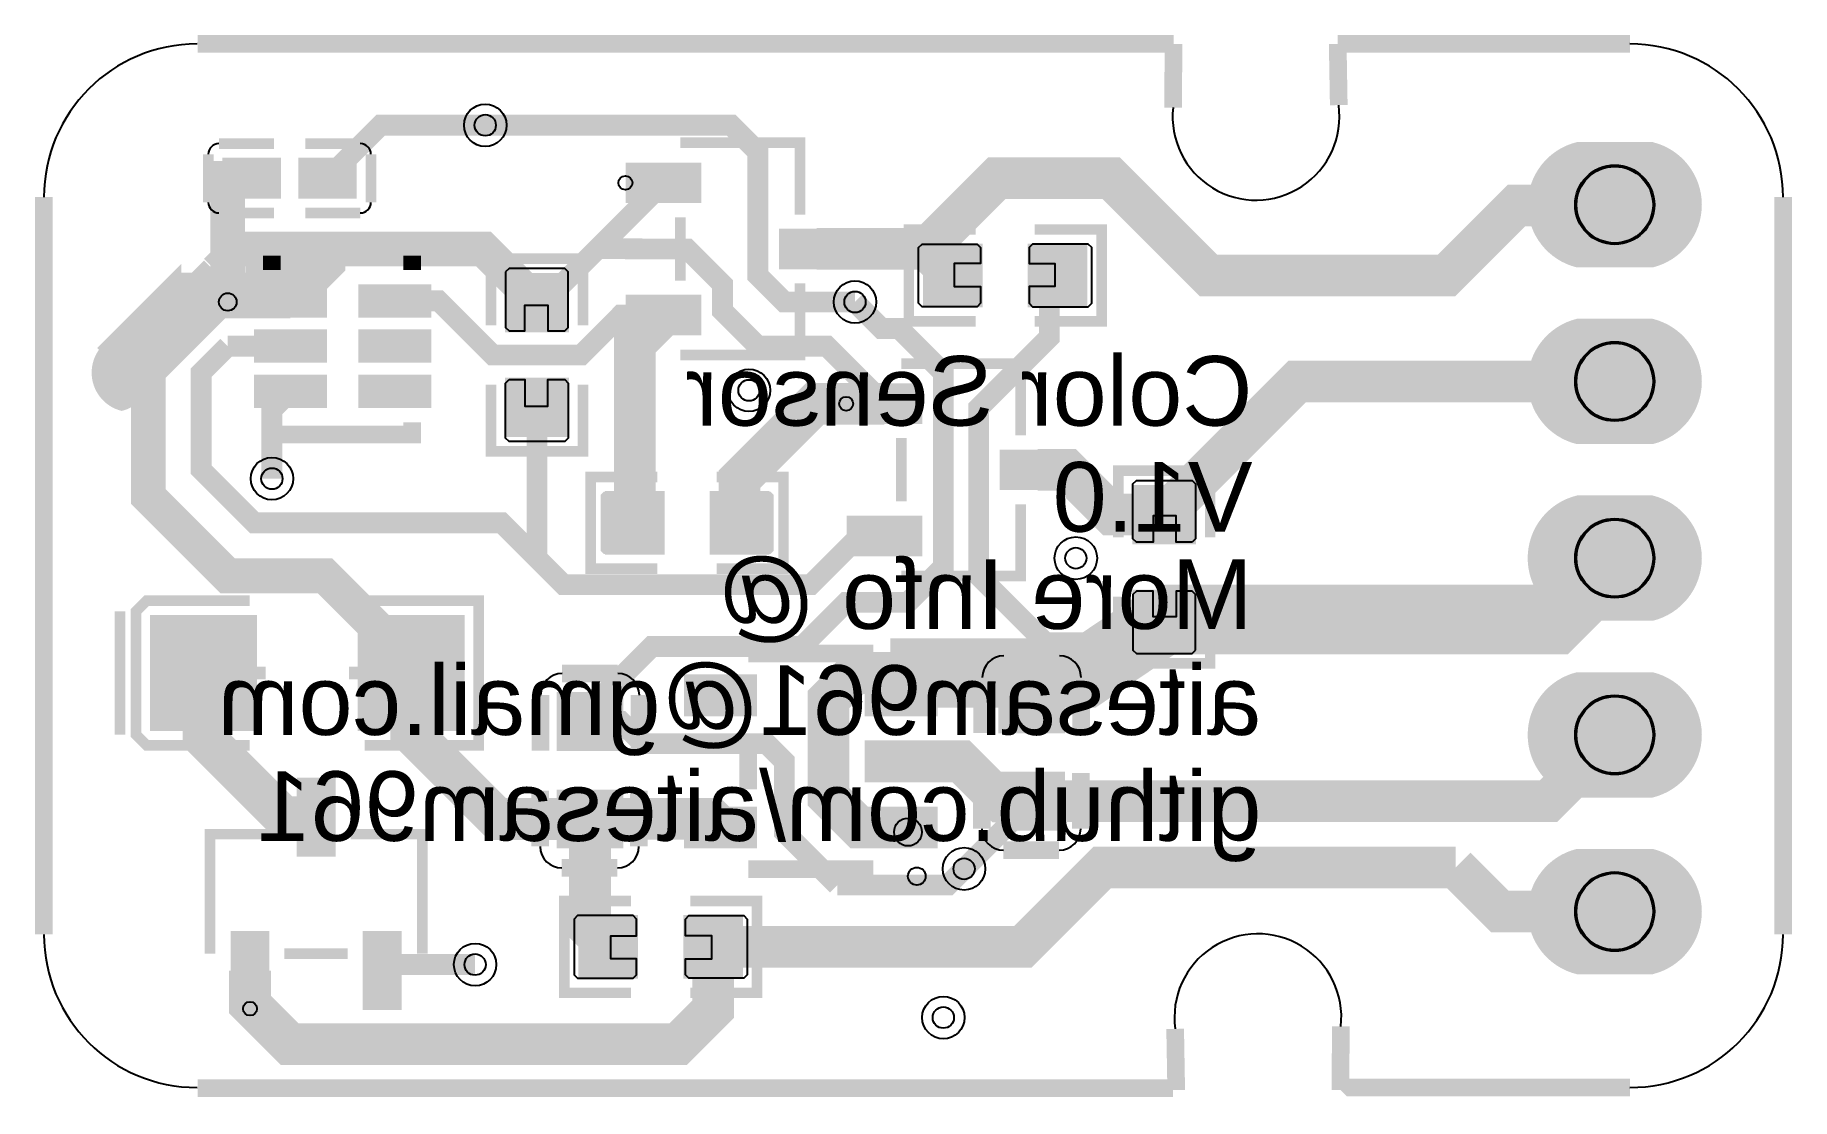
# Model space of a CAD drawing. Header units: millimetres. Extents: x 79.1 to 104.4, y 35.8 to 51.1.
import ezdxf

# ---------------------------------------------------------------- set-up
doc = ezdxf.new("R2010")
doc.units = ezdxf.units.MM
for name, color, linetype, true_color in [('BoardOutLine', 7, 'Continuous', 0xff00ff), ('Document', 7, 'Continuous', 0xffffff), ('Hole', 7, 'Continuous', 0x222222), ('Multi-Layer', 7, 'Continuous', 0xc0c0c0), ('TopLayer', 7, 'Continuous', 0xff0000), ('TopPasteMaskLayer', 7, 'Continuous', 0x808080), ('TopSilkLayer', 7, 'Continuous', 0xffcc00), ('TopSolderMaskLayer', 7, 'Continuous', 0x800080)]:
    doc.layers.add(name, color=color, linetype=linetype, true_color=true_color)
doc.styles.get("Standard").update_dxf_attribs({"font": 'arial.ttf'})

msp = doc.modelspace()

# ---------------------------------------------------------------- hatches: boundary and pattern name
at = {"layer": 'Document'}
for points in [[(84.10803599999997, 41.30997579999996), (84.10803599999997, 42.50997339999992), (83.92802619999986, 42.50997339999992), (83.92802619999986, 41.30997579999996)], [(81.73801280000009, 41.81998239999996), (81.73801280000009, 41.99996680000004), (82.45802659999993, 41.99996680000004), (82.45802659999993, 41.81998239999996)], [(84.37803799999995, 41.81998239999996), (84.37803799999995, 41.99996680000004), (83.65802419999989, 41.99996680000004), (83.65802419999989, 41.81998239999996)]]:
    msp.add_hatch(color=256, dxfattribs=at).paths.add_polyline_path(points)
at = {"layer": 'Multi-Layer'}
for points in [[(101.32900740000002, 47.79100169999996, -0.7853981633974483), (101.32900740000002, 49.490998299999966), (102.37899259999983, 49.490998299999966, -0.7853981633974483), (102.37899259999983, 47.79100169999996)], [(101.32900740000002, 45.251001699999996, -0.7853981633974483), (101.32900740000002, 46.9509983), (102.37899259999983, 46.9509983, -0.7853981633974483), (102.37899259999983, 45.251001699999996)], [(102.37899259999983, 44.410998299999925, -0.7853981633974483), (102.37899259999983, 42.71100169999992), (101.32900740000002, 42.71100169999992, -0.7853981633974483), (101.32900740000002, 44.410998299999925)], [(102.37899259999983, 41.87099829999996, -0.7853981633974483), (102.37899259999983, 40.171001699999955), (101.32900740000002, 40.171001699999955, -0.7853981633974483), (101.32900740000002, 41.87099829999996)], [(101.32900740000002, 37.63100169999999, -0.7853981633974483), (101.32900740000002, 39.3309983), (102.37899259999983, 39.3309983, -0.7853981633974483), (102.37899259999983, 37.63100169999999)]]:
    msp.add_hatch(color=256, dxfattribs=at).paths.add_polyline_path(points)
at = {"layer": 'TopLayer'}
for points in [[(82.65398759999982, 48.75199799999996), (82.65398759999982, 49.292002000000025), (81.86389519999977, 49.292002000000025), (81.86389519999977, 48.75199799999996)], [(82.95401240000012, 48.75199799999996), (82.95401240000012, 49.292002000000025), (83.74410480000017, 49.292002000000025), (83.74410480000017, 48.75199799999996)], [(87.66098799999997, 49.221999600000004), (87.66098799999997, 48.68999659999997), (88.69850179999992, 48.68999659999997), (88.69850179999992, 49.221999600000004)], [(89.86349819999998, 48.27198879999992), (89.86349819999998, 47.74001119999991), (90.90101199999992, 47.74001119999991), (90.90101199999992, 48.27198879999992)], [(92.74098800000013, 47.192996799999946), (92.74098800000013, 48.05700319999994), (91.93451259999995, 48.05700319999994), (91.93451259999995, 47.192996799999946)], [(93.44101199999989, 47.192996799999946), (93.44101199999989, 48.05700319999994), (94.24748740000007, 48.05700319999994), (94.24748740000007, 47.192996799999946)], [(86.79200319999984, 46.83201199999996), (85.92799679999996, 46.83201199999996), (85.92799679999996, 47.63848739999992), (86.79200319999984, 47.63848739999992)], [(82.31598980000001, 47.47402239999997), (83.31598780000002, 47.47402239999997), (83.31598780000002, 47.04400039999996), (82.31598980000001, 47.04400039999996)], [(83.8159867999999, 47.47402239999997), (84.81598479999991, 47.47402239999997), (84.81598479999991, 47.04400039999996), (83.8159867999999, 47.04400039999996)], [(87.66098799999997, 47.32200339999997), (87.66098799999997, 46.79000039999994), (88.69850179999992, 46.79000039999994), (88.69850179999992, 47.32200339999997)], [(80.39099999999996, 46.727998999999954, -0.7853981633974483), (80.39099999999996, 45.72800099999995), (80.39099999999996, 45.72800099999995, -0.7853981633974483), (80.39099999999996, 46.727998999999954)], [(82.31598980000001, 46.82401099999993), (83.31598780000002, 46.82401099999993), (83.31598780000002, 46.39398899999992), (82.31598980000001, 46.39398899999992)], [(83.8159867999999, 46.82401099999993), (84.81598479999991, 46.82401099999993), (84.81598479999991, 46.39398899999992), (83.8159867999999, 46.39398899999992)], [(82.31598980000001, 46.174024999999915), (83.31598780000002, 46.174024999999915), (83.31598780000002, 45.74400300000002), (82.31598980000001, 45.74400300000002)], [(83.8159867999999, 46.174024999999915), (84.81598479999991, 46.174024999999915), (84.81598479999991, 45.74400300000002), (83.8159867999999, 45.74400300000002)], [(86.79200319999984, 46.131987999999865), (85.92799679999996, 46.131987999999865), (85.92799679999996, 45.32551259999991), (86.79200319999984, 45.32551259999991)], [(90.83598800000016, 46.046999599999936), (90.83598800000016, 45.514996599999904), (91.87350179999987, 45.514996599999904), (91.87350179999987, 46.046999599999936)], [(93.03849819999994, 45.09698879999996), (93.03849819999994, 44.56501119999996), (94.07601199999988, 44.56501119999996), (94.07601199999988, 45.09698879999996)], [(88.16898800000001, 43.636996799999906), (88.16898800000001, 44.501003200000014), (87.36251260000006, 44.501003200000014), (87.36251260000006, 43.636996799999906)], [(88.869012, 43.636996799999906), (88.869012, 44.501003200000014), (89.67548739999995, 44.501003200000014), (89.67548739999995, 43.636996799999906)], [(94.94499680000001, 43.78401199999996), (95.80900319999989, 43.78401199999996), (95.80900319999989, 44.590487399999915), (94.94499680000001, 44.590487399999915)], [(90.83598800000016, 44.1470033999999), (90.83598800000016, 43.61500039999987), (91.87350179999987, 43.61500039999987), (91.87350179999987, 44.1470033999999)], [(94.94499680000001, 43.08398799999986), (95.80900319999989, 43.08398799999986), (95.80900319999989, 42.27751259999991), (94.94499680000001, 42.27751259999991)], [(82.3080142, 41.0999685999999), (82.3080142, 42.719980599999985), (80.82302859999993, 42.719980599999985), (80.82302859999993, 41.0999685999999)], [(83.80803660000004, 41.0999685999999), (83.80803660000004, 42.719980599999985), (85.29302219999988, 42.719980599999985), (85.29302219999988, 41.0999685999999)], [(88.49700360000008, 41.864965799999936), (89.49700160000009, 41.864965799999936), (89.49700160000009, 41.314954199999875), (88.49700360000008, 41.314954199999875)], [(91.09699839999996, 41.864965799999936), (92.09699639999997, 41.864965799999936), (92.09699639999997, 41.314954199999875), (91.09699839999996, 41.314954199999875)], [(93.02198820000001, 41.06699939999987), (93.02198820000001, 41.86699779999992), (93.92201179999995, 41.86699779999992), (93.92201179999995, 41.06699939999987)], [(86.67198819999987, 40.81299939999985), (86.67198819999987, 41.6129977999999), (87.57201180000004, 41.6129977999999), (87.57201180000004, 40.81299939999985)], [(91.09699839999996, 40.9150057999999), (92.09699639999997, 40.9150057999999), (92.09699639999997, 40.364994199999956), (91.09699839999996, 40.364994199999956)], [(93.02198820000001, 39.667002199999956), (93.02198820000001, 40.467000600000006), (93.92201179999995, 40.467000600000006), (93.92201179999995, 39.667002199999956)], [(82.9190112, 39.31749819999993), (83.45098879999989, 39.31749819999993), (83.45098879999989, 40.35501199999999), (82.9190112, 40.35501199999999)], [(86.67198819999987, 39.41300219999994), (86.67198819999987, 40.21300059999999), (87.57201180000004, 40.21300059999999), (87.57201180000004, 39.41300219999994)], [(88.49700360000008, 39.965045799999984), (89.49700160000009, 39.965045799999984), (89.49700160000009, 39.41503419999992), (88.49700360000008, 39.41503419999992)], [(91.09699839999996, 39.965045799999984), (92.09699639999997, 39.965045799999984), (92.09699639999997, 39.41503419999992), (91.09699839999996, 39.41503419999992)], [(87.78798800000015, 38.40500320000001), (87.78798800000015, 37.5409967999999), (86.98151259999997, 37.5409967999999), (86.98151259999997, 38.40500320000001)], [(88.48801199999991, 38.40500320000001), (88.48801199999991, 37.5409967999999), (89.2944874000001, 37.5409967999999), (89.2944874000001, 38.40500320000001)], [(81.96900040000003, 37.114987999999926), (82.50100340000006, 37.114987999999926), (82.50100340000006, 38.15250179999998), (81.96900040000003, 38.15250179999998)], [(83.86899660000006, 37.114987999999926), (84.40099960000009, 37.114987999999926), (84.40099960000009, 38.15250179999998), (83.86899660000006, 38.15250179999998)]]:
    msp.add_hatch(color=256, dxfattribs=at).paths.add_polyline_path(points)
at = {"layer": 'TopPasteMaskLayer'}
for points in [[(82.62396479999995, 49.24701860000005), (82.62396479999995, 48.79700679999996), (82.55398779999985, 48.74701959999993), (82.07397860000003, 48.74701959999993), (82.02396600000009, 48.79700679999996), (82.02396600000009, 49.24701860000005), (82.07397860000003, 49.297005799999965), (82.55398779999985, 49.297005799999965)], [(83.58398320000003, 49.24701860000005), (83.58398320000003, 48.79700679999996), (83.53397059999986, 48.74701959999993), (83.05398679999996, 48.74701959999993), (82.98398439999994, 48.79700679999996), (82.98398439999994, 49.24701860000005), (83.05398679999996, 49.297005799999965), (83.53397059999986, 49.297005799999965)], [(101.32900740000002, 47.79100169999996, -0.7853981633974483), (101.32900740000002, 49.490998299999966), (102.37899259999983, 49.490998299999966, -0.7853981633974483), (102.37899259999983, 47.79100169999996)], [(87.66098799999997, 49.221999600000004), (87.66098799999997, 48.68999659999997), (88.69850179999992, 48.68999659999997), (88.69850179999992, 49.221999600000004)], [(89.86349819999998, 48.27198879999992), (89.86349819999998, 47.74001119999991), (90.90101199999992, 47.74001119999991), (90.90101199999992, 48.27198879999992)], [(82.31598980000001, 47.47402239999997), (83.31598780000002, 47.47402239999997), (83.31598780000002, 47.04400039999996), (82.31598980000001, 47.04400039999996)], [(83.8159867999999, 47.47402239999997), (84.81598479999991, 47.47402239999997), (84.81598479999991, 47.04400039999996), (83.8159867999999, 47.04400039999996)], [(87.66098799999997, 47.32200339999997), (87.66098799999997, 46.79000039999994), (88.69850179999992, 46.79000039999994), (88.69850179999992, 47.32200339999997)], [(80.39099999999996, 46.727998999999954, -0.7853981633974483), (80.39099999999996, 45.72800099999995), (80.39099999999996, 45.72800099999995, -0.7853981633974483), (80.39099999999996, 46.727998999999954)], [(82.31598980000001, 46.82401099999993), (83.31598780000002, 46.82401099999993), (83.31598780000002, 46.39398899999992), (82.31598980000001, 46.39398899999992)], [(83.8159867999999, 46.82401099999993), (84.81598479999991, 46.82401099999993), (84.81598479999991, 46.39398899999992), (83.8159867999999, 46.39398899999992)], [(101.32900740000002, 45.251001699999996, -0.7853981633974483), (101.32900740000002, 46.9509983), (102.37899259999983, 46.9509983, -0.7853981633974483), (102.37899259999983, 45.251001699999996)], [(82.31598980000001, 46.174024999999915), (83.31598780000002, 46.174024999999915), (83.31598780000002, 45.74400300000002), (82.31598980000001, 45.74400300000002)], [(83.8159867999999, 46.174024999999915), (84.81598479999991, 46.174024999999915), (84.81598479999991, 45.74400300000002), (83.8159867999999, 45.74400300000002)], [(90.83598800000016, 46.046999599999936), (90.83598800000016, 45.514996599999904), (91.87350179999987, 45.514996599999904), (91.87350179999987, 46.046999599999936)], [(93.03849819999994, 45.09698879999996), (93.03849819999994, 44.56501119999996), (94.07601199999988, 44.56501119999996), (94.07601199999988, 45.09698879999996)], [(88.16400959999999, 44.46897379999996), (88.16400959999999, 44.24100879999992), (87.78402559999984, 44.24100879999992), (87.78402559999984, 43.91101200000003), (88.16400959999999, 43.91101200000003), (88.16400959999999, 43.66897539999991), (88.11402239999995, 43.61898819999999), (87.32403160000001, 43.61898819999999), (87.27401900000007, 43.66897539999991), (87.27401900000007, 44.46897379999996), (87.32403160000001, 44.5189863999999), (88.11402239999995, 44.5189863999999)], [(89.71401920000005, 44.5189863999999), (88.9140208, 44.5189863999999), (88.86400819999983, 44.46897379999996), (88.86400819999983, 44.24100879999992), (89.23400999999978, 44.24100879999992), (89.23400999999978, 43.91101200000003), (88.86400819999983, 43.91101200000003), (88.86400819999983, 43.66897539999991), (88.9140208, 43.61898819999999), (89.71401920000005, 43.61898819999999), (89.76400640000008, 43.66897539999991), (89.76400640000008, 44.46897379999996)], [(102.37899259999983, 44.410998299999925, -0.7853981633974483), (102.37899259999983, 42.71100169999992), (101.32900740000002, 42.71100169999992, -0.7853981633974483), (101.32900740000002, 44.410998299999925)], [(90.83598800000016, 44.1470033999999), (90.83598800000016, 43.61500039999987), (91.87350179999987, 43.61500039999987), (91.87350179999987, 44.1470033999999)], [(82.30803960000014, 41.1999937999999), (82.30803960000014, 41.53458799999987), (82.20803979999994, 41.63458779999996), (81.90313819999994, 41.63458779999996), (81.80313839999997, 41.73458759999994), (81.80313839999997, 42.08541239999988), (81.90313819999994, 42.18541219999997), (82.20803979999994, 42.18541219999997), (82.30803960000014, 42.28541199999995), (82.30803960000014, 42.620006200000034), (82.20803979999994, 42.7200059999999), (80.92305379999982, 42.7200059999999), (80.82305400000007, 42.620006200000034), (80.82305400000007, 41.1999937999999), (80.92305379999982, 41.09999400000004), (82.20803979999994, 41.09999400000004)], [(83.80806200000018, 41.1999937999999), (83.80806200000018, 41.53458799999987), (83.90806179999993, 41.63458779999996), (84.21296339999992, 41.63458779999996), (84.31296320000013, 41.73458759999994), (84.31296320000013, 42.08541239999988), (84.21296339999992, 42.18541219999997), (83.90806179999993, 42.18541219999997), (83.80806200000018, 42.28541199999995), (83.80806200000018, 42.620006200000034), (83.90806179999993, 42.7200059999999), (85.19304780000004, 42.7200059999999), (85.29304760000002, 42.620006200000034), (85.29304760000002, 41.1999937999999), (85.19304780000004, 41.09999400000004), (83.90806179999993, 41.09999400000004)], [(88.49700360000008, 41.864965799999936), (89.49700160000009, 41.864965799999936), (89.49700160000009, 41.314954199999875), (88.49700360000008, 41.314954199999875)], [(91.09699839999996, 41.864965799999936), (92.09699639999997, 41.864965799999936), (92.09699639999997, 41.314954199999875), (91.09699839999996, 41.314954199999875)], [(93.02198820000001, 41.06699939999987), (93.02198820000001, 41.86699779999992), (93.92201179999995, 41.86699779999992), (93.92201179999995, 41.06699939999987)], [(102.37899259999983, 41.87099829999996, -0.7853981633974483), (102.37899259999983, 40.171001699999955), (101.32900740000002, 40.171001699999955, -0.7853981633974483), (101.32900740000002, 41.87099829999996)], [(86.67198819999987, 40.81299939999985), (86.67198819999987, 41.6129977999999), (87.57201180000004, 41.6129977999999), (87.57201180000004, 40.81299939999985)], [(91.09699839999996, 40.9150057999999), (92.09699639999997, 40.9150057999999), (92.09699639999997, 40.364994199999956), (91.09699839999996, 40.364994199999956)], [(93.02198820000001, 39.667002199999956), (93.02198820000001, 40.467000600000006), (93.92201179999995, 40.467000600000006), (93.92201179999995, 39.667002199999956)], [(82.9190112, 39.31749819999993), (83.45098879999989, 39.31749819999993), (83.45098879999989, 40.35501199999999), (82.9190112, 40.35501199999999)], [(86.67198819999987, 39.41300219999994), (86.67198819999987, 40.21300059999999), (87.57201180000004, 40.21300059999999), (87.57201180000004, 39.41300219999994)], [(88.49700360000008, 39.965045799999984), (89.49700160000009, 39.965045799999984), (89.49700160000009, 39.41503419999992), (88.49700360000008, 39.41503419999992)], [(91.09699839999996, 39.965045799999984), (92.09699639999997, 39.965045799999984), (92.09699639999997, 39.41503419999992), (91.09699839999996, 39.41503419999992)], [(101.32900740000002, 37.63100169999999, -0.7853981633974483), (101.32900740000002, 39.3309983), (102.37899259999983, 39.3309983, -0.7853981633974483), (102.37899259999983, 37.63100169999999)], [(81.96900040000003, 37.114987999999926), (82.50100340000006, 37.114987999999926), (82.50100340000006, 38.15250179999998), (81.96900040000003, 38.15250179999998)], [(83.86899660000006, 37.114987999999926), (84.40099960000009, 37.114987999999926), (84.40099960000009, 38.15250179999998), (83.86899660000006, 38.15250179999998)]]:
    msp.add_hatch(color=256, dxfattribs=at).paths.add_polyline_path(points)
at = {"layer": 'TopSilkLayer'}
msp.add_hatch(color=256, dxfattribs=at).paths.add_polyline_path([(80.44202859999984, 41.02376860000004), (80.44202859999984, 42.79618059999996), (80.28962860000013, 42.79618059999996), (80.28962860000013, 41.02376860000004)])
at = {"layer": 'TopSolderMaskLayer'}
for points in [[(101.30961136054236, 47.740201699999965, -0.7853981633974483), (101.30961136054236, 49.54179829999996), (102.39838863945772, 49.54179829999996, -0.7853981633974483), (102.39838863945772, 47.740201699999965)], [(82.67938923312533, 48.72659799999997), (82.67938923312533, 49.3174019999999), (81.8384968331253, 49.3174019999999), (81.8384968331253, 48.72659799999997)], [(82.92861076687461, 48.72659799999997), (82.92861076687461, 49.3174019999999), (83.76950316687464, 49.3174019999999), (83.76950316687464, 48.72659799999997)], [(87.63559173108763, 49.247403238099764), (87.63559173108763, 48.66460023809975), (88.72390677478336, 48.66460023809975), (88.72390677478336, 49.247403238099764)], [(89.83809322521654, 48.29738758729991), (89.83809322521654, 47.71461241269992), (90.92640826891227, 47.71461241269992), (90.92640826891227, 48.29738758729991)], [(92.76639519977346, 47.167596799999956), (92.76639519977346, 48.08240319999993), (91.9091197997733, 48.08240319999993), (91.9091197997733, 47.167596799999956)], [(93.41560480022656, 47.167596799999956), (93.41560480022656, 48.08240319999993), (94.27288020022672, 48.08240319999993), (94.27288020022672, 47.167596799999956)], [(82.29098349999992, 47.49903017712802), (83.3409941000001, 47.49903017712802), (83.3409941000001, 47.018992622871906), (82.29098349999992, 47.018992622871906)], [(83.79097414838714, 47.49903017712802), (84.84098474838709, 47.49903017712802), (84.84098474838709, 47.018992622871906), (83.79097414838714, 47.018992622871906)], [(86.81921514293083, 46.80829657196614), (85.9007848570692, 46.80829657196614), (85.9007848570692, 47.66218938730003), (86.81921514293083, 47.66218938730003)], [(87.63559173108763, 47.34739976190019), (87.63559173108763, 46.764596761900066), (88.72390677478336, 46.764596761900066), (88.72390677478336, 47.34739976190019)], [(101.30961136054236, 45.2002017, -0.7853981633974483), (101.30961136054236, 47.0017983), (102.39838863945772, 47.0017983, -0.7853981633974483), (102.39838863945772, 45.2002017)], [(80.39099999999996, 46.77879899999995, -0.7853981633974483), (80.39099999999996, 45.677200999999954), (80.39099999999996, 45.677200999999954, -0.7853981633974483), (80.39099999999996, 46.77879899999995)], [(82.29098349999992, 46.849015822871934), (83.3409941000001, 46.849015822871934), (83.3409941000001, 46.36897826861582), (82.29098349999992, 46.36897826861582)], [(83.79097414838714, 46.849015822871934), (84.84098474838709, 46.849015822871934), (84.84098474838709, 46.36897826861582), (83.79097414838714, 46.36897826861582)], [(82.29098349999992, 46.19902982287192), (83.3409941000001, 46.19902982287192), (83.3409941000001, 45.71899226861592), (82.29098349999992, 45.71899226861592)], [(83.79097414838714, 46.19902982287192), (84.84098474838709, 46.19902982287192), (84.84098474838709, 45.71899226861592), (83.79097414838714, 45.71899226861592)], [(86.81921514293083, 46.15570342803369), (85.9007848570692, 46.15570342803369), (85.9007848570692, 45.301810612699796), (86.81921514293083, 45.301810612699796)], [(90.81059173108758, 46.07240323809981), (90.81059173108758, 45.48960023809968), (91.89890677478331, 45.48960023809968), (91.89890677478331, 46.07240323809981)], [(93.01309322521672, 45.122387587299954), (93.01309322521672, 44.53961241269997), (94.10140826891222, 44.53961241269997), (94.10140826891222, 45.122387587299954)], [(88.19439519977334, 43.611596799999916), (88.19439519977334, 44.52640319999989), (87.3371197997734, 44.52640319999989), (87.3371197997734, 43.611596799999916)], [(88.84360480022667, 43.611596799999916), (88.84360480022667, 44.52640319999989), (89.7008802002266, 44.52640319999989), (89.7008802002266, 43.611596799999916)], [(94.91778485706925, 43.76029657196614), (95.83621514293088, 43.76029657196614), (95.83621514293088, 44.614189387300144), (94.91778485706925, 44.614189387300144)], [(102.39838863945772, 44.46179829999992, -0.7853981633974483), (102.39838863945772, 42.660201699999924), (101.30961136054236, 42.660201699999924, -0.7853981633974483), (101.30961136054236, 44.46179829999992)], [(90.81059173108758, 44.172399761900124), (90.81059173108758, 43.58959676190011), (91.89890677478331, 43.58959676190011), (91.89890677478331, 44.172399761900124)], [(94.91778485706925, 43.10770342803369), (95.83621514293088, 43.10770342803369), (95.83621514293088, 42.253810612699795), (94.91778485706925, 42.253810612699795)], [(82.33341289665611, 41.07456780351197), (82.33341289665611, 42.74537980351204), (80.79762816555183, 42.74537980351204), (80.79762816555183, 41.07456780351197)], [(83.78263616555193, 41.07456780351197), (83.78263616555193, 42.74537980351204), (85.318420896656, 42.74537980351204), (85.318420896656, 41.07456780351197)], [(102.39838863945772, 41.921798299999956, -0.7853981633974483), (102.39838863945772, 40.12020169999996), (101.30961136054236, 40.12020169999996, -0.7853981633974483), (101.30961136054236, 41.921798299999956)], [(88.47160876129021, 41.89036579999993), (89.52240676129043, 41.89036579999993), (89.52240676129043, 41.289554199999884), (88.47160876129021, 41.289554199999884)], [(91.0715932387094, 41.89036579999993), (92.12239123870961, 41.89036579999993), (92.12239123870961, 41.289554199999884), (91.0715932387094, 41.289554199999884)], [(92.99341239354828, 41.04442018853035), (92.99341239354828, 41.88957414408594), (93.95058760645168, 41.88957414408594), (93.95058760645168, 41.04442018853035)], [(86.64341239354837, 40.790420188530334), (86.64341239354837, 41.63557414408592), (87.60058760645154, 41.63557414408592), (87.60058760645154, 40.790420188530334)], [(91.0715932387094, 40.940405799999894), (92.12239123870961, 40.940405799999894), (92.12239123870961, 40.339594199999965), (91.0715932387094, 40.339594199999965)], [(92.99341239354828, 39.64442585591394), (92.99341239354828, 40.489579811469525), (93.95058760645168, 40.489579811469525), (93.95058760645168, 39.64442585591394)], [(82.90598721723552, 39.26795455712568), (83.46401278276437, 39.26795455712568), (83.46401278276437, 40.40453866507528), (82.90598721723552, 40.40453866507528)], [(86.64341239354837, 39.39042585591403), (86.64341239354837, 40.235579811469506), (87.60058760645154, 40.235579811469506), (87.60058760645154, 39.39042585591403)], [(88.47160876129021, 39.990445799999975), (89.52240676129043, 39.990445799999975), (89.52240676129043, 39.38963419999993), (88.47160876129021, 39.38963419999993)], [(91.0715932387094, 39.990445799999975), (92.12239123870961, 39.990445799999975), (92.12239123870961, 39.38963419999993), (91.0715932387094, 39.38963419999993)], [(101.30961136054236, 37.580201699999996, -0.7853981633974483), (101.30961136054236, 39.38179829999999), (102.39838863945772, 39.38179829999999, -0.7853981633974483), (102.39838863945772, 37.580201699999996)], [(87.81339519977325, 38.43040319999989), (87.81339519977325, 37.51559679999991), (86.95611979977332, 37.51559679999991), (86.95611979977332, 38.43040319999989)], [(88.46260480022659, 38.43040319999989), (88.46260480022659, 37.51559679999991), (89.31988020022675, 37.51559679999991), (89.31988020022675, 38.43040319999989)], [(81.95597392984371, 37.065461334924635), (82.5140261390685, 37.065461334924635), (82.5140261390685, 38.20204544287424), (81.95597392984371, 38.20204544287424)], [(83.85597386093139, 37.065461334924635), (84.41402607015641, 37.065461334924635), (84.41402607015641, 38.20204544287424), (83.85597386093139, 38.20204544287424)]]:
    msp.add_hatch(color=256, dxfattribs=at).paths.add_polyline_path(points)

# ---------------------------------------------------------------- linework, layer by layer
at = {"layer": 'BoardOutLine', "const_width": 0.254}
for points in [[(81.48320000000001, 50.9523999999999), (95.51161999999988, 50.9523999999999)], [(95.50400000000002, 50.0379999999999), (95.51161999999988, 50.9523999999999)], [(102.0724399999998, 50.9523999999999), (97.87127999999996, 50.9523999999999)], [(97.8865199999999, 50.07355999999993), (97.87127999999996, 50.9523999999999)], [(79.27299359999995, 38.1519937999999), (79.27299359999995, 48.75199799999996)], [(104.27299440000013, 48.75199799999996), (104.27299440000013, 38.1519937999999)], [(95.53447999999992, 36.79444000000001), (95.5497200000001, 35.91559999999993)], [(97.91700000000003, 36.82999999999993), (97.90937999999994, 35.91559999999993)], [(95.50400000000002, 35.94099999999992), (81.48320000000001, 35.94099999999992)], [(97.90937999999994, 35.91559999999993), (97.94577820000006, 35.951998199999935), (102.07299879999994, 35.951998199999935)]]:
    msp.add_lwpolyline(points, dxfattribs=at)
at = {"layer": 'BoardOutLine'}
for centre, radius, start, end in [((81.47298919999992, 48.75199799999996), 2.1999956000000003, 90, 180), ((102.07299880000016, 48.75199799999996), 2.1999956000000003, 0, 90), ((96.6969018383428, 49.907694804079256), 1.1999976, 173.76608053394193, 7.99881431629467), ((81.47298919999992, 38.1519937999999), 2.1999956000000003, 180.00000000000028, 270), ((96.72409816165725, 36.96030519592057), 1.1999976, 353.76608053394193, 187.99881431629467), ((102.07299880000016, 38.1519937999999), 2.1999956000000003, 270, 0)]:
    msp.add_arc(centre, radius, start, end, dxfattribs=at)
at = {"layer": 'Document'}
for centre, radius in [((87.63101599999993, 48.95595999999989), 0.10007600000000001), ((90.80601599999989, 45.780959999999936), 0.10007600000000001), ((91.6941270000001, 39.62399999999991), 0.19989800000000002), ((82.23504000000014, 37.08501599999988), 0.10007600000000001)]:
    msp.add_circle(centre, radius, dxfattribs=at)
at = {"layer": 'Hole'}
for centre in [(85.61649120000004, 49.78399999999999), (90.9319999999999, 47.243999999999915), (89.40800000000002, 45.97399999999993), (82.55000000000007, 44.70399999999995), (94.10700000000008, 43.56099999999992), (92.50006900000005, 39.095044999999914), (85.47099999999989, 37.71899999999994), (92.20199999999988, 36.956999999999994)]:
    msp.add_circle(centre, 0.1524, dxfattribs=at)
at = {"layer": 'Multi-Layer'}
for centre, radius in [((85.61649120000004, 49.78399999999999), 0.3048), ((101.85399999999993, 48.64099999999996), 0.5500116), ((90.9319999999999, 47.243999999999915), 0.3048), ((101.85399999999993, 46.101), 0.5500116), ((89.40800000000002, 45.97399999999993), 0.3048), ((82.55000000000007, 44.70399999999995), 0.3048), ((101.85399999999993, 43.56099999999992), 0.5500116), ((94.10700000000008, 43.56099999999992), 0.3048), ((101.85399999999993, 41.02099999999996), 0.5500116), ((92.50006900000005, 39.095044999999914), 0.3048), ((101.85399999999993, 38.480999999999995), 0.5500116), ((85.47099999999989, 37.71899999999994), 0.3048), ((92.20199999999988, 36.956999999999994), 0.3048)]:
    msp.add_circle(centre, radius, dxfattribs=at)
at = {"layer": 'TopLayer'}
for points, const_width in [([(83.34908399999983, 49.021999999999935), (84.111084, 49.78399999999999), (85.61649120000004, 49.78399999999999)], 0.2999994), ([(85.61649120000004, 49.78399999999999), (89.15399999999988, 49.78399999999999), (89.53499999999997, 49.402999999999906), (89.53499999999997, 47.625), (89.91600000000005, 47.243999999999915), (90.9319999999999, 47.243999999999915)], 0.2999994), ([(82.25790000000018, 49.021999999999935), (81.91500000000008, 49.021999999999935), (81.91500000000008, 47.25923999999998), (82.81669999999997, 47.25923999999998)], 0.49999899999999997), ([(101.85399999999993, 48.64099999999996), (100.44175999999982, 48.63083999999992), (99.43591999999978, 47.625), (96.01200000000006, 47.625), (94.6149999999999, 49.021999999999935), (92.97161999999992, 49.021999999999935), (91.95561999999984, 48.00599999999997)], 0.5999988), ([(88.17965599999991, 48.95595999999989), (86.45906000000002, 47.23536399999989), (86.36000000000001, 47.23536399999989)], 0.2999994), ([(81.74990000000014, 48.04242359999989), (81.78632359999995, 48.00599999999997), (82.90052000000003, 48.00599999999997)], 0.49999899999999997), ([(86.36000000000001, 47.23637999999994), (85.59037999999998, 48.00599999999997), (82.90052000000003, 48.00599999999997), (82.51951999999994, 47.625), (82.16899999999998, 47.625)], 0.49999899999999997), ([(82.8159887999999, 47.25901139999996), (83.35340199999985, 47.79642459999991), (83.35340199999985, 48.00599999999997)], 0.49999899999999997), ([(92.33763599999986, 47.625), (91.95663599999978, 48.00599999999997), (90.38234399999999, 48.00599999999997)], 0.5999988), ([(80.39099999999996, 46.22799999999995), (81.74992539999982, 47.58692539999993), (81.74992539999982, 47.66307459999996)], 0.9999979999999999), ([(87.8839999999999, 48.00599999999997), (87.23629999999991, 48.013619999999946)], 0.2999994), ([(91.35465599999986, 45.780959999999936), (90.52661599999999, 46.608999999999924), (89.53499999999997, 46.608999999999924), (89.02699999999993, 47.11699999999996), (89.02699999999993, 47.497999999999934), (88.51899999999989, 48.00599999999997), (87.8839999999999, 48.00599999999997)], 0.2999994), ([(81.74990000000014, 47.663099999999986), (80.77200000000005, 46.68520000000001), (80.77200000000005, 44.44999999999993), (81.91500000000008, 43.3069999999999), (83.31200000000001, 43.3069999999999), (84.55055479999999, 42.06844519999993), (84.55055479999999, 41.90999999999997)], 0.49999899999999997), ([(93.84538000000009, 47.625), (93.726, 47.50562000000002), (93.726, 46.73599999999999), (92.70999999999992, 45.719999999999914), (92.70999999999992, 43.3069999999999), (93.67011999999988, 42.34687999999994), (94.88423999999998, 42.34687999999994)], 0.2999994), ([(84.31611280000004, 47.25901139999996), (84.9479885999998, 47.25901139999996), (85.72500000000002, 46.48199999999997), (86.995, 46.48199999999997), (87.56903999999997, 47.05604000000005), (88.17965599999991, 47.05604000000005)], 0.2999994), ([(90.9319999999999, 47.243999999999915), (90.9319999999999, 47.243999999999915), (91.31299999999999, 46.86299999999994), (91.5669999999999, 46.86299999999994), (92.20199999999988, 46.22799999999995), (92.20199999999988, 43.43399999999997), (91.69400000000007, 42.92599999999993), (90.80499999999995, 42.92599999999993), (90.16999999999996, 42.29099999999994), (88.01100000000008, 42.29099999999994), (87.12199999999996, 41.40199999999993), (87.12199999999996, 41.213023999999905)], 0.2999994), ([(88.17965599999991, 47.05604000000005), (87.76563599999997, 46.64202), (87.76563599999997, 44.06899999999996)], 0.5999988), ([(81.91500000000008, 46.608999999999924), (81.53399999999999, 46.22799999999995), (81.53399999999999, 44.830999999999904), (82.29599999999994, 44.06899999999996), (84.8359999999999, 44.06899999999996)], 0.2999994), ([(82.81603960000018, 46.608999999999924), (81.91500000000008, 46.608999999999924)], 0.2999994), ([(95.37700000000007, 44.18736399999989), (97.29063599999984, 46.101), (101.85399999999993, 46.101)], 0.5999988), ([(82.8159887999999, 45.95903939999994), (82.55000000000007, 45.69305059999999), (82.55000000000007, 44.70399999999995)], 0.2999994), ([(89.27337999999997, 44.06899999999996), (89.27337999999997, 44.69637999999986), (90.35795999999993, 45.780959999999936), (91.35363999999993, 45.780959999999936)], 0.5999988), ([(91.35363999999993, 43.881039999999985), (90.99804000000006, 43.881039999999985), (90.29699999999991, 43.17999999999995), (86.74099999999987, 43.17999999999995), (86.36000000000001, 43.56099999999992), (86.36000000000001, 45.72762)], 0.2999994), ([(93.5583600000001, 44.830999999999904), (93.9799999999999, 44.830999999999904), (94.62261999999998, 44.18837999999994), (95.37700000000007, 44.18837999999994)], 0.5999988), ([(86.36000000000001, 43.56099999999992), (85.85199999999998, 44.06899999999996), (84.8359999999999, 44.06899999999996)], 0.2999994), ([(95.37700000000007, 42.680635999999936), (100.97363599999983, 42.680635999999936), (101.85399999999993, 43.56099999999992)], 0.9999979999999999), ([(95.37700000000007, 42.680635999999936), (94.23400000000004, 41.90999999999997), (91.43999999999994, 41.90999999999997)], 0.9999979999999999), ([(83.18500000000006, 39.83735999999999), (82.71763999999996, 39.83735999999999), (81.56447999999989, 40.99051999999995), (81.56447999999989, 41.90999999999997)], 0.5999988), ([(84.5515200000001, 41.90999999999997), (84.5515200000001, 41.05147999999997), (85.79103999999995, 39.811959999999885), (87.12199999999996, 39.811959999999885)], 0.5999988), ([(91.59748000000002, 39.690039999999954), (90.99295999999993, 39.690039999999954), (90.55100000000004, 40.13199999999995), (90.55100000000004, 41.528999999999996), (90.9319999999999, 41.90999999999997), (91.43999999999994, 41.90999999999997)], 0.5999988), ([(90.678, 38.861999999999966), (89.91600000000005, 39.62399999999991), (89.91600000000005, 40.639999999999986), (89.66199999999992, 40.89399999999989), (87.8839999999999, 40.89399999999989), (87.564976, 41.213023999999905), (87.12199999999996, 41.213023999999905)], 0.2999994), ([(101.85399999999993, 41.02099999999996), (100.89997599999981, 40.066975999999954), (93.47199999999987, 40.066975999999954)], 0.5999988), ([(91.59748000000002, 40.639999999999986), (92.45600000000002, 40.639999999999986), (93.03003999999999, 40.065959999999905), (93.47199999999987, 40.065959999999905)], 0.5999988), ([(93.47199999999987, 40.066975999999954), (92.50006900000005, 39.095044999999914)], 0.2999994), ([(87.38463599999989, 37.972999999999956), (87.12199999999996, 38.235636), (87.12199999999996, 39.812975999999935)], 0.5999988), ([(88.9969010000001, 39.690039999999954), (88.87396499999988, 39.812975999999935), (87.12199999999996, 39.812975999999935)], 0.5999988), ([(99.56799999999987, 39.115999999999985), (94.48799999999994, 39.115999999999985), (93.34499999999991, 37.972999999999956), (88.89238000000012, 37.972999999999956)], 0.5999988), ([(99.56799999999987, 39.115999999999985), (100.20300000000009, 38.480999999999995), (101.85399999999993, 38.480999999999995)], 0.5999988), ([(92.50006900000005, 39.095044999999914), (92.2670240000001, 38.861999999999966), (90.678, 38.861999999999966)], 0.2999994), ([(88.89238000000012, 37.972999999999956), (88.89238000000012, 37.07637999999986), (88.39199999999994, 36.57599999999991), (82.80399999999997, 36.57599999999991), (82.23504000000014, 37.144959999999855), (82.23504000000014, 37.632639999999924)], 0.5999988), ([(84.13501080000003, 37.63367187499989), (84.22035480000011, 37.71899999999994), (85.47099999999989, 37.71899999999994)], 0.2999994)]:
    msp.add_lwpolyline(points, dxfattribs=dict(at, const_width=const_width))
at = {"layer": 'TopPasteMaskLayer'}
for points in [[(92.73600959999987, 48.0249738), (92.73600959999987, 47.79700879999996), (92.35602559999995, 47.79700879999996), (92.35602559999995, 47.467011999999954), (92.73600959999987, 47.467011999999954), (92.73600959999987, 47.22497539999995), (92.68602240000007, 47.17498820000003), (91.8960315999999, 47.17498820000003), (91.84601899999996, 47.22497539999995), (91.84601899999996, 48.0249738), (91.8960315999999, 48.07498639999994), (92.68602240000007, 48.07498639999994)], [(94.28601920000017, 48.07498639999994), (93.48602079999989, 48.07498639999994), (93.43600819999995, 48.0249738), (93.43600819999995, 47.79700879999996), (93.8060099999999, 47.79700879999996), (93.8060099999999, 47.467011999999954), (93.43600819999995, 47.467011999999954), (93.43600819999995, 47.22497539999995), (93.48602079999989, 47.17498820000003), (94.28601920000017, 47.17498820000003), (94.33600639999997, 47.22497539999995), (94.33600639999997, 48.0249738)], [(85.91001360000007, 47.677019199999904), (85.91001360000007, 46.877020799999855), (85.96002620000002, 46.82700819999991), (86.18799120000006, 46.82700819999991), (86.18799120000006, 47.19700999999998), (86.51798799999995, 47.19700999999998), (86.51798799999995, 46.82700819999991), (86.76002459999984, 46.82700819999991), (86.8100118000001, 46.877020799999855), (86.8100118000001, 47.677019199999904), (86.76002459999984, 47.72700639999994), (85.96002620000002, 47.72700639999994)], [(85.96002620000002, 46.12700959999995), (86.18799120000006, 46.12700959999995), (86.18799120000006, 45.74702560000003), (86.51798799999995, 45.74702560000003), (86.51798799999995, 46.12700959999995), (86.76002459999984, 46.12700959999995), (86.8100118000001, 46.07702239999992), (86.8100118000001, 45.28703159999998), (86.76002459999984, 45.23701899999992), (85.96002620000002, 45.23701899999992), (85.91001360000007, 45.28703159999998), (85.91001360000007, 46.07702239999992)], [(95.77697380000006, 43.788990399999875), (95.54900880000002, 43.788990399999875), (95.54900880000002, 44.16897439999991), (95.2190119999999, 44.16897439999991), (95.2190119999999, 43.788990399999875), (94.97697540000001, 43.788990399999875), (94.92698819999998, 43.83897759999991), (94.92698819999998, 44.62896839999996), (94.97697540000001, 44.67898099999991), (95.77697380000006, 44.67898099999991), (95.82698640000001, 44.62896839999996), (95.82698640000001, 43.83897759999991)], [(95.82698640000001, 42.23898079999992), (95.82698640000001, 43.03897919999997), (95.77697380000006, 43.08899180000003), (95.54900880000002, 43.08899180000003), (95.54900880000002, 42.71898999999996), (95.2190119999999, 42.71898999999996), (95.2190119999999, 43.08899180000003), (94.97697540000001, 43.08899180000003), (94.92698819999998, 43.03897919999997), (94.92698819999998, 42.23898079999992), (94.97697540000001, 42.18899359999989), (95.77697380000006, 42.18899359999989)], [(86.94298079999987, 37.5230135999999), (87.74297919999992, 37.5230135999999), (87.7929918000001, 37.57302619999996), (87.7929918000001, 37.800991199999885), (87.42299000000014, 37.800991199999885), (87.42299000000014, 38.13098799999989), (87.7929918000001, 38.13098799999989), (87.7929918000001, 38.37302460000001), (87.74297919999992, 38.42301179999993), (86.94298079999987, 38.42301179999993), (86.89299359999984, 38.37302460000001), (86.89299359999984, 37.57302619999996)], [(88.49299039999994, 37.57302619999996), (88.49299039999994, 37.800991199999885), (88.87297440000009, 37.800991199999885), (88.87297440000009, 38.13098799999989), (88.49299039999994, 38.13098799999989), (88.49299039999994, 38.37302460000001), (88.54297759999997, 38.42301179999993), (89.33296839999991, 38.42301179999993), (89.38298099999986, 38.37302460000001), (89.38298099999986, 37.57302619999996), (89.33296839999991, 37.5230135999999), (88.54297759999997, 37.5230135999999)]]:
    msp.add_lwpolyline(points, close=True, dxfattribs=at)
for centre in [(101.85399999999993, 48.64099999999996), (101.85399999999993, 46.101), (101.85399999999993, 43.56099999999992), (101.85399999999993, 41.02099999999996), (101.85399999999993, 38.480999999999995)]:
    msp.add_circle(centre, 0.5500116, dxfattribs=at)
at = {"layer": 'TopSilkLayer'}
for points, const_width in [([(81.78769520000003, 49.52060199999994), (82.57778760000008, 49.52060199999994)], 0.1524), ([(83.82030479999992, 49.52060199999994), (83.03021239999987, 49.52060199999994)], 0.1524), ([(88.42230219999999, 49.53220979999992), (90.13969779999991, 49.53220979999992), (90.13969779999991, 48.500588799999946)], 0.1524), ([(81.63529519999986, 48.675797999999986), (81.63529519999986, 49.36820199999988)], 0.1524), ([(83.97270480000009, 48.675797999999986), (83.97270480000009, 49.36820199999988)], 0.1524), ([(82.57778760000008, 48.52339799999993), (81.78769520000003, 48.52339799999993)], 0.1524), ([(83.03021239999987, 48.52339799999993), (83.82030479999992, 48.52339799999993)], 0.1524), ([(88.42230219999999, 47.5506034), (88.42230219999999, 48.461396599999944)], 0.1524), ([(92.66478799999993, 46.96439679999992), (91.70591260000003, 46.96439679999992), (91.70591260000003, 48.28560319999997), (92.66478799999993, 48.28560319999997)], 0.1524), ([(93.51721199999986, 46.96439679999992), (94.47608739999998, 46.96439679999992), (94.47608739999998, 48.28560319999997), (93.51721199999986, 48.28560319999997)], 0.1524), ([(82.55000000000007, 47.70516239999995), (82.55000000000007, 47.908997399999976)], 0.254), ([(82.56600199999991, 47.908997399999976), (84.56599799999992, 47.908997399999976)], 0.254), ([(84.56599799999992, 47.908997399999976), (84.56599799999992, 47.70516239999995)], 0.254), ([(87.02060319999998, 46.908211999999935), (87.02060319999998, 47.867087399999946), (85.69939680000005, 47.867087399999946), (85.69939680000005, 46.908211999999935)], 0.1524), ([(88.42230219999999, 46.479790200000025), (90.13969779999991, 46.479790200000025), (90.13969779999991, 47.511411199999884)], 0.1524), ([(91.59730219999994, 46.357209799999964), (93.31469779999986, 46.357209799999964), (93.31469779999986, 45.32558879999999)], 0.1524), ([(87.02060319999998, 46.05578800000001), (87.02060319999998, 45.09691259999988), (85.69939680000005, 45.09691259999988), (85.69939680000005, 46.05578800000001)], 0.1524), ([(84.56599799999992, 45.512862999999925), (84.56599799999992, 45.33899999999994), (82.55000000000007, 45.33899999999994), (82.55000000000007, 45.512862999999925)], 0.254), ([(91.59730219999994, 44.37560339999993), (91.59730219999994, 45.286396599999875)], 0.1524), ([(88.09278800000004, 43.40839679999988), (87.13391260000014, 43.40839679999988), (87.13391260000014, 44.72960320000004), (88.09278800000004, 44.72960320000004)], 0.1524), ([(88.94521199999997, 43.40839679999988), (89.90408739999987, 43.40839679999988), (89.90408739999987, 44.72960320000004), (88.94521199999997, 44.72960320000004)], 0.1524), ([(94.71639679999987, 43.86021199999993), (94.71639679999987, 44.819087399999944), (96.03760320000004, 44.819087399999944), (96.03760320000004, 43.86021199999993)], 0.1524), ([(91.59730219999994, 43.30479019999996), (93.31469779999986, 43.30479019999996), (93.31469779999986, 44.33641119999993)], 0.1524), ([(82.23186500000008, 40.87136859999987), (80.74687940000001, 40.87136859999987), (80.59445400000016, 41.02379399999995), (80.59445400000016, 42.796205999999984), (80.74687940000001, 42.948631399999954), (82.23186500000008, 42.948631399999954)], 0.1524), ([(83.88423660000001, 40.87136859999987), (85.52164760000016, 40.87136859999987), (85.52164760000016, 42.948631399999954), (83.88423660000001, 42.948631399999954)], 0.1524), ([(94.71639679999987, 43.007788000000005), (94.71639679999987, 42.04891259999988), (96.03760320000004, 42.04891259999988), (96.03760320000004, 43.007788000000005)], 0.1524), ([(89.39695100000006, 42.189958799999886), (91.19697280000003, 42.189958799999886)], 0.254), ([(93.07222939999986, 42.15701499999989), (93.87225319999982, 42.15701499999989)], 0.254), ([(86.72222939999995, 41.90301499999987), (87.52225319999991, 41.90301499999987)], 0.254), ([(92.76237479999998, 41.04726359999995), (92.76237479999998, 41.847236599999974)], 0.254), ([(94.18203159999996, 41.04726359999995), (94.18203159999996, 41.847236599999974)], 0.254), ([(86.41237479999984, 40.79326359999993), (86.41237479999984, 41.593236599999955)], 0.254), ([(87.83203160000005, 40.79326359999993), (87.83203160000005, 41.593236599999955)], 0.254), ([(89.39695100000006, 40.239924599999995), (89.39695100000006, 41.03994839999996)], 0.254), ([(92.75655819999986, 40.47136939999996), (92.75655819999986, 39.67137099999991)], 0.254), ([(94.17616419999979, 40.47136939999996), (94.17616419999979, 39.67137099999991)], 0.254), ([(86.40655819999995, 40.21736939999994), (86.40655819999995, 39.41737099999989)], 0.254), ([(87.82616419999988, 40.21736939999994), (87.82616419999988, 39.41737099999989)], 0.254), ([(81.6587902, 37.87630219999994), (81.6587902, 39.59369779999997), (82.69041120000009, 39.59369779999997)], 0.1524), ([(84.71120980000012, 37.87630219999994), (84.71120980000012, 39.59369779999997), (83.6795887999998, 39.59369779999997)], 0.1524), ([(93.06638740000005, 39.36154179999994), (93.86636039999996, 39.36154179999994)], 0.254), ([(86.71638740000014, 39.10754179999992), (87.51636040000005, 39.10754179999992)], 0.254), ([(89.39695100000006, 39.089939599999866), (91.19697280000003, 39.089939599999866)], 0.254), ([(87.71178799999996, 38.63360320000004), (86.75291260000006, 38.63360320000004), (86.75291260000006, 37.312396799999874), (87.71178799999996, 37.312396799999874)], 0.1524), ([(88.56421199999988, 38.63360320000004), (89.52308740000001, 38.63360320000004), (89.52308740000001, 37.312396799999874), (88.56421199999988, 37.312396799999874)], 0.1524), ([(83.64039660000014, 37.87630219999994), (82.72960339999997, 37.87630219999994)], 0.1524)]:
    msp.add_lwpolyline(points, dxfattribs=dict(at, const_width=const_width))
for centre in [(81.91505080000013, 47.24402539999994), (91.820873, 38.98899999999992)]:
    msp.add_circle(centre, 0.127, dxfattribs=at)
for centre, radius, start, end in [((81.78769520000003, 49.368202), 0.1524, 90, 180), ((83.82030479999992, 49.368202), 0.1524, 0, 90), ((81.78769520000003, 48.67579799999987), 0.1524, 179.99999999996524, 270), ((83.82030479999992, 48.67579799999987), 0.1524, 270, 0), ((93.07220399999994, 41.847185801041064), 0.3098292, 90, 180), ((93.87220239999976, 41.84718579999992), 0.3098292, 0, 90), ((86.7222039999998, 41.59318580104116), 0.3098292, 90, 180), ((87.52220239999986, 41.5931857999999), 0.3098292, 0, 90), ((93.06638739999983, 39.671320199999855), 0.3098292, 180.00000000000702, 270), ((93.8663858000001, 39.67132019895871), 0.3098292, 270, 0), ((86.71638739999992, 39.41732019999995), 0.3098292, 180.00000000000702, 270), ((87.51638579999997, 39.41732019895869), 0.3098292, 270, 0)]:
    msp.add_arc(centre, radius, start, end, dxfattribs=at)
at = {"layer": 'TopSolderMaskLayer'}
for centre in [(101.85399999999993, 48.64099999999996), (101.85399999999993, 46.101), (101.85399999999993, 43.56099999999992), (101.85399999999993, 41.02099999999996), (101.85399999999993, 38.480999999999995)]:
    msp.add_circle(centre, 0.5703319753648354, dxfattribs=at)

# ---------------------------------------------------------------- texts
at = {"layer": 'BottomSilkLayer', "text_generation_flag": 2}
for s, p in [('Color Sensor', (96.64700000000005, 45.465999999999894)), ('V1.0', (96.64700000000005, 43.941999999999894)), ('More Info @', (96.64700000000005, 42.54499999999996)), ('aitesam961@gmail.com', (96.774, 41.02099999999996)), ('github.com/aitesam961', (96.774, 39.49699999999996))]:
    msp.add_text(s, height=1, dxfattribs=at).set_placement(p)

doc.saveas('drawing.dxf')
